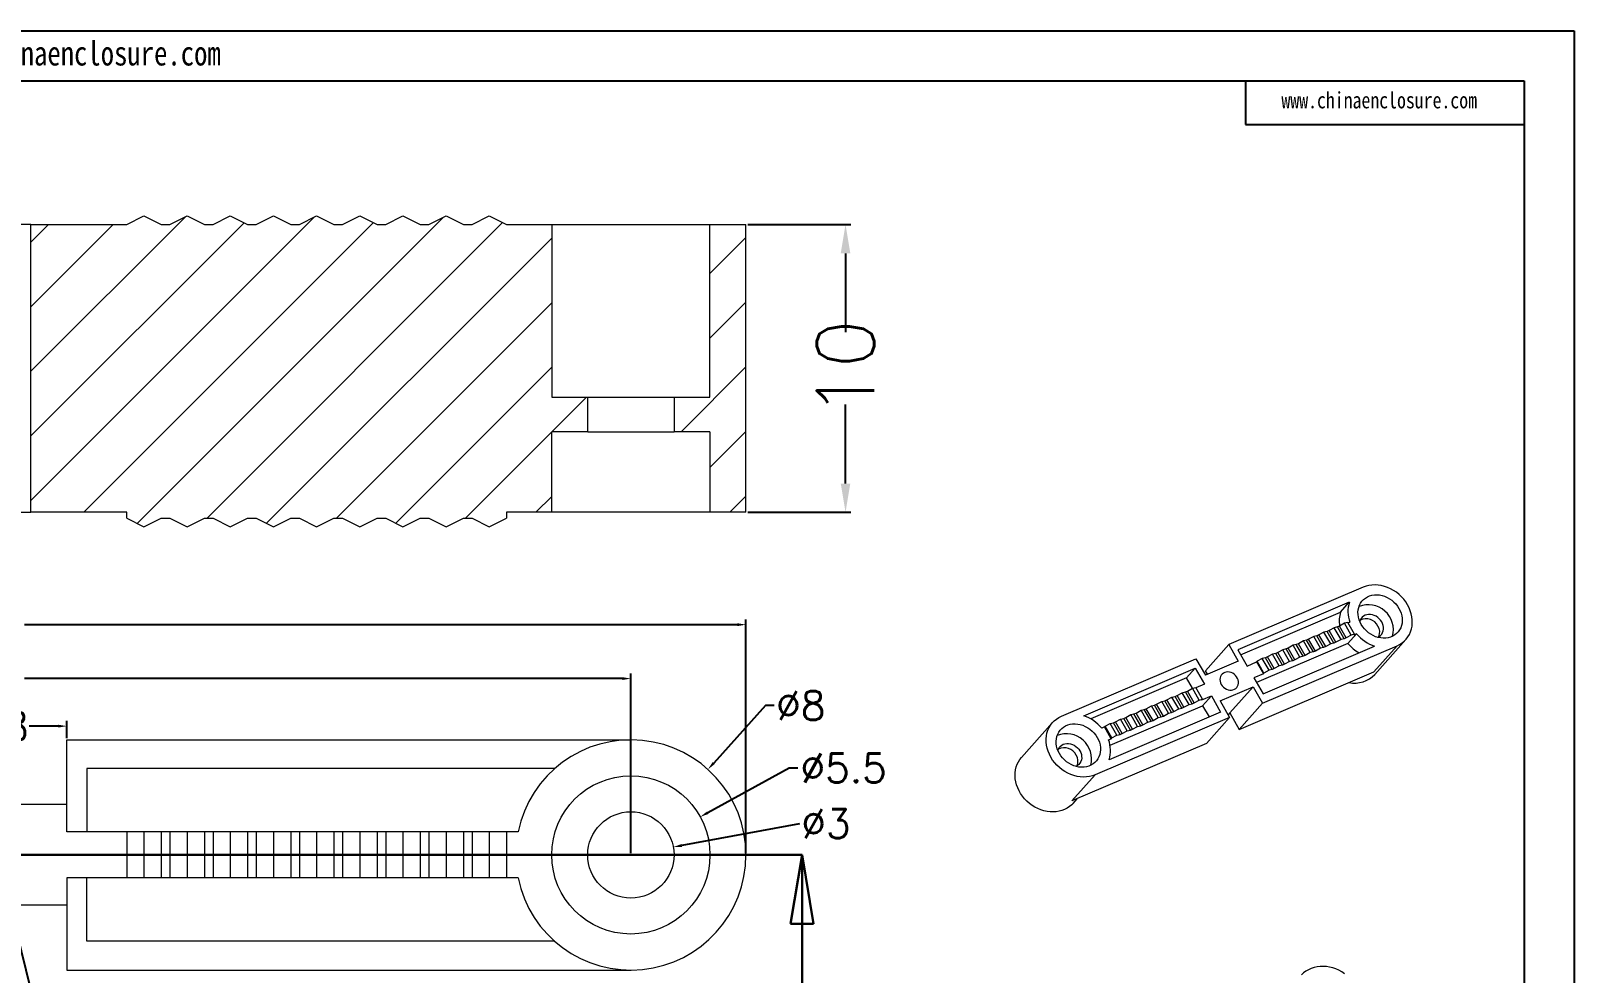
# Model space of a CAD drawing. Header units: inches. Extents: x 3735 to 5010, y 1126 to 1400.
# Drawn here: x 3785.3 to 3839, y 1166.1 to 1198.8 of the extents above; entities that cross this region are included whole.
import ezdxf

# ---------------------------------------------------------------- set-up
doc = ezdxf.new("R2010")
doc.units = ezdxf.units.IN
doc.header["$LTSCALE"] = 15
doc.linetypes.add('PHANTOM', pattern=[12.7, 6.35, -1.27, 1.27, -1.27, 1.27, -1.27])
doc.layers.add('文字', color=81, linetype='Continuous')
doc.styles.get("Standard").update_dxf_attribs({"font": 'txt', "bigfont": 'gbcbig.shx'})
doc.styles.add('宋体', font='', dxfattribs={"width": 0.8, "height": 3.5})
doc.styles.get('宋体').set_extended_font_data('SimSun')
doc.dimstyles.new('1.5', dxfattribs={"dimtxt": 1, "dimasz": 0.3, "dimexe": 0.18, "dimexo": 0.0625, "dimgap": 0.09, "dimtad": 0, "dimtih": 1, "dimtoh": 1, "dimdsep": 46, "dimtxsty": 'Standard', "dimcen": 0, "dimclrd": 3, "dimclre": 3, "dimadec": 0, "dimazin": 2, "dimtfac": 1, "dimtofl": 0, "dimtmove": 0, "dimatfit": 3, "dimfxl": 1, "dimtolj": 1, "dimtzin": 0, "dimarcsym": 0})
doc.dimstyles.new('2.5', dxfattribs={"dimtxt": 2, "dimasz": 1, "dimexe": 0.18, "dimexo": 0.0625, "dimgap": 0.09, "dimtad": 0, "dimdsep": 46, "dimtxsty": 'Standard', "dimcen": 1, "dimclrd": 3, "dimclre": 3, "dimclrt": 256, "dimadec": 0, "dimazin": 2, "dimtfac": 1, "dimtofl": 0, "dimtmove": 0, "dimatfit": 3, "dimfxl": 1, "dimtolj": 1, "dimtzin": 0, "dimarcsym": 0})
pattern_1 = [(45, (47.1795, -297.1277), (-1.122532, 1.122532), [])]

# ---------------------------------------------------------------- blocks, each defined once
blk = doc.blocks.new('_CLOSED')
at = {"color": 0, "linetype": 'ByBlock', "lineweight": -2}
for p, q in [((-1, 0.166667), (0, 0)), ((-1, 0.166667), (-1, -0.166667)), ((0, 0), (-1, -0.166667)), ((0, 0), (-1, 0))]:
    blk.add_line(p, q, dxfattribs=at)
blk = doc.blocks.new('*D278')
at = {"color": 3, "lineweight": -2}
for p, q in [((3762.184, 1170.238), (3762.184, 1176.484)), ((3762.484, 1176.304), (3783.26, 1176.304)), ((3805.884, 1176.304), (3785.107, 1176.304)), ((3806.184, 1170.238), (3806.184, 1176.484))]:
    blk.add_line(p, q, dxfattribs=at)
at = {"color": 3}
for points in [[(3762.484, 1176.354), (3762.484, 1176.254), (3762.184, 1176.304)], [(3805.884, 1176.354), (3805.884, 1176.254), (3806.184, 1176.304)]]:
    blk.add_solid(points, dxfattribs=at)
at = {"layer": 'Defpoints', "color": 0}
for p in [(3806.184, 1176.304), (3762.184, 1170.176), (3806.184, 1170.176)]:
    blk.add_point(p, dxfattribs=at)
at = {"color": 0, "insert": (3784.184, 1176.304), "char_height": 1, "attachment_point": 5}
blk.add_mtext('\\A1;44', dxfattribs=at)
blk = doc.blocks.new('*D282')
at = {"color": 3, "lineweight": -2}
for p, q in [((3758.184, 1170.238), (3758.184, 1178.357)), ((3810.184, 1170.238), (3810.184, 1178.357)), ((3758.484, 1178.177), (3783.26, 1178.177)), ((3809.884, 1178.177), (3785.107, 1178.177))]:
    blk.add_line(p, q, dxfattribs=at)
at = {"color": 3}
for points in [[(3758.484, 1178.227), (3758.484, 1178.127), (3758.184, 1178.177)], [(3809.884, 1178.227), (3809.884, 1178.127), (3810.184, 1178.177)]]:
    blk.add_solid(points, dxfattribs=at)
at = {"layer": 'Defpoints', "color": 0}
for p in [(3758.184, 1178.177), (3758.184, 1170.176), (3810.184, 1170.176)]:
    blk.add_point(p, dxfattribs=at)
at = {"color": 0, "insert": (3784.184, 1178.177), "char_height": 1, "attachment_point": 5}
blk.add_mtext('\\A1;52', dxfattribs=at)
blk = doc.blocks.new('*D283')
at = {"color": 3, "lineweight": -2}
for p, q in [((3810.246, 1192.082), (3813.824, 1192.082)), ((3813.644, 1191.082), (3813.644, 1188.339)), ((3813.644, 1183.082), (3813.644, 1185.826)), ((3810.246, 1182.082), (3813.824, 1182.082))]:
    blk.add_line(p, q, dxfattribs=at)
at = {"color": 3}
for points in [[(3813.477, 1191.082), (3813.81, 1191.082), (3813.644, 1192.082)], [(3813.477, 1183.082), (3813.81, 1183.082), (3813.644, 1182.082)]]:
    blk.add_solid(points, dxfattribs=at)
at = {"layer": 'Defpoints', "color": 0}
for p in [(3810.184, 1192.082), (3813.644, 1192.082), (3810.184, 1182.082)]:
    blk.add_point(p, dxfattribs=at)
at = {"insert": (3813.644, 1187.082), "char_height": 2, "attachment_point": 5, "rotation": 90}
blk.add_mtext('\\A1;10', dxfattribs=at)
blk = doc.blocks.new('*D287')
at = {"color": 3, "lineweight": -2}
for p, q in [((3785.746, 1163.836), (3784.531, 1168.768)), ((3786.046, 1163.836), (3785.746, 1163.836))]:
    blk.add_line(p, q, dxfattribs=at)
at = {"color": 3}
blk.add_solid([(3784.579, 1168.78), (3784.482, 1168.756), (3784.459, 1169.059)], dxfattribs=at)
at = {"layer": 'Defpoints', "color": 0}
for p in [(3783.908, 1171.292), (3784.459, 1169.059)]:
    blk.add_point(p, dxfattribs=at)
at = {"color": 0, "insert": (3787.636, 1163.836), "char_height": 1, "attachment_point": 5}
blk.add_mtext('\\A1;∅2.3', dxfattribs=at)
blk = doc.blocks.new('*D288')
at = {"color": 3, "lineweight": -2}
for p, q in [((3810.864, 1175.368), (3809.063, 1173.37)), ((3811.164, 1175.368), (3810.864, 1175.368))]:
    blk.add_line(p, q, dxfattribs=at)
at = {"color": 3}
blk.add_solid([(3809.026, 1173.403), (3809.1, 1173.336), (3808.862, 1173.147)], dxfattribs=at)
at = {"layer": 'Defpoints', "color": 0}
for p in [(3808.862, 1173.147), (3803.505, 1167.205)]:
    blk.add_point(p, dxfattribs=at)
at = {"color": 0, "insert": (3812.088, 1175.368), "char_height": 1, "attachment_point": 5}
blk.add_mtext('\\A1;∅8', dxfattribs=at)
blk = doc.blocks.new('*D289')
at = {"color": 3, "lineweight": -2}
for p, q in [((3811.687, 1173.195), (3808.858, 1171.643)), ((3811.987, 1173.195), (3811.687, 1173.195))]:
    blk.add_line(p, q, dxfattribs=at)
at = {"color": 3}
blk.add_solid([(3808.833, 1171.687), (3808.882, 1171.599), (3808.595, 1171.498)], dxfattribs=at)
at = {"layer": 'Defpoints', "color": 0}
for p in [(3808.595, 1171.498), (3803.773, 1168.853)]:
    blk.add_point(p, dxfattribs=at)
at = {"color": 0, "insert": (3813.577, 1173.195), "char_height": 1, "attachment_point": 5}
blk.add_mtext('\\A1;∅5.5', dxfattribs=at)
blk = doc.blocks.new('*D290')
at = {"color": 3, "lineweight": -2}
blk.add_line((3812.042, 1171.261), (3807.953, 1170.504), dxfattribs=at)
at = {"color": 3}
blk.add_solid([(3807.944, 1170.553), (3807.963, 1170.455), (3807.658, 1170.449)], dxfattribs=at)
at = {"layer": 'Defpoints', "color": 0}
for p in [(3807.658, 1170.449), (3804.709, 1169.902)]:
    blk.add_point(p, dxfattribs=at)
at = {"color": 0, "insert": (3812.965, 1171.261), "char_height": 1, "attachment_point": 5}
blk.add_mtext('\\A1;∅3', dxfattribs=at)
blk = doc.blocks.new('*D292')
at = {"color": 3, "lineweight": -2}
for p, q in [((3781.784, 1174.238), (3781.784, 1174.831)), ((3782.084, 1174.651), (3783.094, 1174.651)), ((3786.284, 1174.651), (3785.274, 1174.651)), ((3786.584, 1174.238), (3786.584, 1174.831))]:
    blk.add_line(p, q, dxfattribs=at)
at = {"color": 3}
for points in [[(3782.084, 1174.701), (3782.084, 1174.601), (3781.784, 1174.651)], [(3786.284, 1174.701), (3786.284, 1174.601), (3786.584, 1174.651)]]:
    blk.add_solid(points, dxfattribs=at)
at = {"layer": 'Defpoints', "color": 0}
for p in [(3786.584, 1174.651), (3781.784, 1174.176), (3786.584, 1174.176)]:
    blk.add_point(p, dxfattribs=at)
at = {"color": 0, "insert": (3784.184, 1174.651), "char_height": 1, "attachment_point": 5}
blk.add_mtext('\\A1;4.8', dxfattribs=at)

msp = doc.modelspace()

# ---------------------------------------------------------------- hatches: boundary and pattern name
at = {"linetype": 'Continuous', "lineweight": 0}
h = msp.add_hatch(dxfattribs=at)
h.set_pattern_fill('ANSI31', color=4, scale=0.5, style=0)
h.set_pattern_definition(pattern_1)
h.paths.add_polyline_path([(3794.664, 1192.082), (3794.364, 1192.082), (3793.764, 1192.382), (3793.164, 1192.082), (3792.864, 1192.082), (3792.264, 1192.382), (3791.664, 1192.082), (3791.364, 1192.082), (3790.764, 1192.382), (3790.164, 1192.082), (3789.864, 1192.082), (3789.264, 1192.382), (3788.664, 1192.082), (3785.334, 1192.082), (3785.334, 1182.082), (3788.664, 1182.082), (3788.664, 1181.882), (3789.264, 1181.582), (3789.864, 1181.882), (3790.164, 1181.882), (3790.764, 1181.582), (3791.364, 1181.882), (3791.664, 1181.882), (3792.264, 1181.582), (3792.864, 1181.882), (3793.164, 1181.882), (3793.764, 1181.582), (3794.364, 1181.882), (3794.664, 1181.882), (3795.264, 1181.582), (3795.864, 1181.882), (3796.164, 1181.882), (3796.764, 1181.582), (3797.364, 1181.882), (3797.664, 1181.882), (3798.264, 1181.582), (3798.864, 1181.882), (3799.164, 1181.882), (3799.764, 1181.582), (3800.364, 1181.882), (3800.664, 1181.882), (3801.264, 1181.582), (3801.864, 1181.882), (3801.864, 1182.082), (3803.434, 1182.082), (3803.434, 1184.882), (3804.684, 1184.882), (3804.684, 1186.082), (3803.434, 1186.082), (3803.434, 1192.082), (3801.864, 1192.082), (3801.264, 1192.382), (3800.664, 1192.082), (3800.364, 1192.082), (3799.764, 1192.382), (3799.164, 1192.082), (3798.864, 1192.082), (3798.264, 1192.382), (3797.664, 1192.082), (3797.364, 1192.082), (3796.764, 1192.382), (3796.164, 1192.082), (3795.864, 1192.082), (3795.264, 1192.382)], flags=0)
h = msp.add_hatch(dxfattribs=at)
h.set_pattern_fill('ANSI31', color=4, scale=0.5, style=0)
h.set_pattern_definition(pattern_1)
h.paths.add_polyline_path([(3808.934, 1192.082), (3808.934, 1186.082), (3807.684, 1186.082), (3807.684, 1184.882), (3808.934, 1184.882), (3808.934, 1182.082), (3810.184, 1182.082), (3810.184, 1192.082)], flags=0)

# ---------------------------------------------------------------- linework, layer by layer
for p, q in [((3735.499, 1198.813), (3838.964, 1198.813)), ((3838.964, 1198.813), (3838.964, 1125.657)), ((3738.176, 1197.071), (3837.222, 1197.071)), ((3827.545, 1197.071), (3827.545, 1195.559)), ((3837.222, 1197.071), (3837.222, 1127.398)), ((3827.545, 1195.559), (3837.222, 1195.559))]:
    msp.add_line(p, q)
at = {"color": 7, "linetype": 'Continuous', "lineweight": 15}
for p, q in [((3788.664, 1192.082), (3789.264, 1192.382)), ((3789.264, 1192.382), (3789.864, 1192.082)), ((3790.164, 1192.082), (3790.764, 1192.382)), ((3790.764, 1192.382), (3791.364, 1192.082)), ((3791.664, 1192.082), (3792.264, 1192.382)), ((3792.264, 1192.382), (3792.864, 1192.082)), ((3793.164, 1192.082), (3793.764, 1192.382)), ((3793.764, 1192.382), (3794.364, 1192.082)), ((3794.664, 1192.082), (3795.264, 1192.382)), ((3795.264, 1192.382), (3795.864, 1192.082)), ((3796.164, 1192.082), (3796.764, 1192.382)), ((3796.764, 1192.382), (3797.364, 1192.082)), ((3797.664, 1192.082), (3798.264, 1192.382)), ((3798.264, 1192.382), (3798.864, 1192.082)), ((3799.164, 1192.082), (3799.764, 1192.382)), ((3799.764, 1192.382), (3800.364, 1192.082)), ((3800.664, 1192.082), (3801.264, 1192.382)), ((3801.264, 1192.382), (3801.864, 1192.082)), ((3785.334, 1192.082), (3783.034, 1192.082)), ((3785.334, 1182.082), (3785.334, 1192.082)), ((3785.334, 1192.082), (3788.664, 1192.082)), ((3789.864, 1192.082), (3790.164, 1192.082)), ((3791.364, 1192.082), (3791.664, 1192.082)), ((3792.864, 1192.082), (3793.164, 1192.082)), ((3794.364, 1192.082), (3794.664, 1192.082)), ((3795.864, 1192.082), (3796.164, 1192.082)), ((3797.364, 1192.082), (3797.664, 1192.082)), ((3798.864, 1192.082), (3799.164, 1192.082)), ((3800.364, 1192.082), (3800.664, 1192.082)), ((3801.864, 1192.082), (3803.434, 1192.082)), ((3803.434, 1192.082), (3803.434, 1186.082)), ((3803.434, 1192.082), (3808.934, 1192.082)), ((3808.934, 1192.082), (3810.184, 1192.082)), ((3808.934, 1186.082), (3808.934, 1192.082)), ((3810.184, 1182.082), (3810.184, 1192.082)), ((3803.434, 1186.082), (3804.684, 1186.082)), ((3804.684, 1184.882), (3804.684, 1186.082)), ((3804.684, 1186.082), (3807.684, 1186.082)), ((3807.684, 1186.082), (3807.684, 1184.882)), ((3807.684, 1186.082), (3808.934, 1186.082)), ((3804.684, 1184.882), (3803.434, 1184.882)), ((3803.434, 1182.082), (3803.434, 1184.882)), ((3804.684, 1184.882), (3807.684, 1184.882)), ((3808.934, 1184.882), (3807.684, 1184.882)), ((3808.934, 1184.882), (3808.934, 1182.082)), ((3783.034, 1182.082), (3785.334, 1182.082)), ((3788.664, 1182.082), (3785.334, 1182.082)), ((3788.664, 1181.882), (3788.664, 1182.082)), ((3803.434, 1182.082), (3801.864, 1182.082)), ((3801.864, 1182.082), (3801.864, 1181.882)), ((3808.934, 1182.082), (3803.434, 1182.082)), ((3810.184, 1182.082), (3808.934, 1182.082)), ((3788.664, 1181.882), (3789.264, 1181.582)), ((3789.264, 1181.582), (3789.864, 1181.882)), ((3789.864, 1181.882), (3790.164, 1181.882)), ((3790.164, 1181.882), (3790.764, 1181.582)), ((3790.764, 1181.582), (3791.364, 1181.882)), ((3791.364, 1181.882), (3791.664, 1181.882)), ((3791.664, 1181.882), (3792.264, 1181.582)), ((3792.264, 1181.582), (3792.864, 1181.882)), ((3792.864, 1181.882), (3793.164, 1181.882)), ((3793.164, 1181.882), (3793.764, 1181.582)), ((3793.764, 1181.582), (3794.364, 1181.882)), ((3794.364, 1181.882), (3794.664, 1181.882)), ((3794.664, 1181.882), (3795.264, 1181.582)), ((3795.264, 1181.582), (3795.864, 1181.882)), ((3795.864, 1181.882), (3796.164, 1181.882)), ((3796.164, 1181.882), (3796.764, 1181.582)), ((3796.764, 1181.582), (3797.364, 1181.882)), ((3797.364, 1181.882), (3797.664, 1181.882)), ((3797.664, 1181.882), (3798.264, 1181.582)), ((3798.264, 1181.582), (3798.864, 1181.882)), ((3798.864, 1181.882), (3799.164, 1181.882)), ((3799.164, 1181.882), (3799.764, 1181.582)), ((3799.764, 1181.582), (3800.364, 1181.882)), ((3800.364, 1181.882), (3800.664, 1181.882)), ((3800.664, 1181.882), (3801.264, 1181.582)), ((3801.264, 1181.582), (3801.864, 1181.882)), ((3831.635, 1179.481), (3826.962, 1177.484)), ((3831.151, 1178.957), (3827.276, 1177.3)), ((3830.848, 1178.617), (3831.151, 1178.957)), ((3827.373, 1177.131), (3830.848, 1178.617)), ((3831.103, 1178.238), (3831.17, 1178.266)), ((3829.913, 1177.767), (3829.737, 1177.669)), ((3830.023, 1177.791), (3829.913, 1177.767)), ((3830.148, 1177.359), (3829.913, 1177.767)), ((3830.095, 1177.822), (3830.023, 1177.791)), ((3830.258, 1177.384), (3830.023, 1177.791)), ((3830.27, 1177.919), (3830.095, 1177.822)), ((3830.33, 1177.414), (3830.095, 1177.822)), ((3830.381, 1177.944), (3830.27, 1177.919)), ((3830.505, 1177.512), (3830.27, 1177.919)), ((3830.453, 1177.975), (3830.381, 1177.944)), ((3830.616, 1177.537), (3830.381, 1177.944)), ((3830.628, 1178.072), (3830.453, 1177.975)), ((3830.687, 1177.567), (3830.453, 1177.975)), ((3830.739, 1178.097), (3830.628, 1178.072)), ((3830.863, 1177.665), (3830.628, 1178.072)), ((3830.81, 1178.128), (3830.739, 1178.097)), ((3830.973, 1177.689), (3830.739, 1178.097)), ((3830.985, 1178.225), (3830.81, 1178.128)), ((3831.045, 1177.72), (3830.81, 1178.128)), ((3831.045, 1177.72), (3830.973, 1177.689)), ((3831.096, 1178.25), (3830.985, 1178.225)), ((3831.22, 1177.818), (3830.985, 1178.225)), ((3831.22, 1177.818), (3831.045, 1177.72)), ((3831.331, 1177.842), (3831.096, 1178.25)), ((3831.102, 1177.519), (3831.405, 1177.859)), ((3831.331, 1177.842), (3831.22, 1177.818)), ((3831.405, 1177.859), (3831.309, 1177.818)), ((3831.309, 1177.818), (3831.331, 1177.842)), ((3826.153, 1176.574), (3826.962, 1177.484)), ((3826.962, 1177.484), (3827.293, 1176.911)), ((3827.276, 1177.3), (3827.599, 1176.74)), ((3831.102, 1177.519), (3827.931, 1176.163)), ((3828.136, 1175.446), (3832.808, 1177.443)), ((3828.156, 1175.772), (3832.031, 1177.428)), ((3828.593, 1177.18), (3828.483, 1177.155)), ((3828.665, 1177.21), (3828.593, 1177.18)), ((3828.828, 1176.772), (3828.593, 1177.18)), ((3828.84, 1177.308), (3828.665, 1177.21)), ((3828.899, 1176.803), (3828.665, 1177.21)), ((3828.951, 1177.333), (3828.84, 1177.308)), ((3829.075, 1176.9), (3828.84, 1177.308)), ((3829.022, 1177.363), (3828.951, 1177.333)), ((3829.186, 1176.925), (3828.951, 1177.333)), ((3829.198, 1177.461), (3829.022, 1177.363)), ((3829.257, 1176.956), (3829.022, 1177.363)), ((3829.308, 1177.486), (3829.198, 1177.461)), ((3829.432, 1177.053), (3829.198, 1177.461)), ((3829.38, 1177.516), (3829.308, 1177.486)), ((3829.543, 1177.078), (3829.308, 1177.486)), ((3829.555, 1177.614), (3829.38, 1177.516)), ((3829.615, 1177.109), (3829.38, 1177.516)), ((3829.666, 1177.638), (3829.555, 1177.614)), ((3829.79, 1177.206), (3829.555, 1177.614)), ((3829.79, 1177.206), (3829.615, 1177.109)), ((3829.737, 1177.669), (3829.666, 1177.638)), ((3829.901, 1177.231), (3829.666, 1177.638)), ((3829.972, 1177.261), (3829.737, 1177.669)), ((3829.901, 1177.231), (3829.79, 1177.206)), ((3829.972, 1177.261), (3829.901, 1177.231)), ((3830.148, 1177.359), (3829.972, 1177.261)), ((3830.258, 1177.384), (3830.148, 1177.359)), ((3830.33, 1177.414), (3830.258, 1177.384)), ((3830.505, 1177.512), (3830.33, 1177.414)), ((3830.616, 1177.537), (3830.505, 1177.512)), ((3830.687, 1177.567), (3830.616, 1177.537)), ((3830.863, 1177.665), (3830.687, 1177.567)), ((3830.973, 1177.689), (3830.863, 1177.665)), ((3831.999, 1176.533), (3832.808, 1177.443)), ((3832.039, 1176.451), (3833.118, 1177.664)), ((3821.146, 1174.997), (3825.818, 1176.995)), ((3821.924, 1175.012), (3825.798, 1176.669)), ((3825.496, 1176.329), (3825.798, 1176.669)), ((3825.798, 1176.669), (3826.121, 1176.108)), ((3825.818, 1176.995), (3826.148, 1176.421)), ((3827.293, 1176.911), (3826.148, 1176.421)), ((3827.599, 1176.74), (3827.928, 1176.881)), ((3827.928, 1176.881), (3827.95, 1176.905)), ((3827.928, 1176.881), (3828.163, 1176.473)), ((3828.125, 1177.002), (3827.95, 1176.905)), ((3828.184, 1176.497), (3827.95, 1176.905)), ((3828.236, 1177.027), (3828.125, 1177.002)), ((3828.36, 1176.595), (3828.125, 1177.002)), ((3828.307, 1177.058), (3828.236, 1177.027)), ((3828.47, 1176.619), (3828.236, 1177.027)), ((3828.483, 1177.155), (3828.307, 1177.058)), ((3828.542, 1176.65), (3828.307, 1177.058)), ((3828.542, 1176.65), (3828.47, 1176.619)), ((3828.717, 1176.748), (3828.483, 1177.155)), ((3828.717, 1176.748), (3828.542, 1176.65)), ((3828.828, 1176.772), (3828.717, 1176.748)), ((3828.899, 1176.803), (3828.828, 1176.772)), ((3829.075, 1176.9), (3828.899, 1176.803)), ((3829.186, 1176.925), (3829.075, 1176.9)), ((3829.257, 1176.956), (3829.186, 1176.925)), ((3829.432, 1177.053), (3829.257, 1176.956)), ((3829.543, 1177.078), (3829.432, 1177.053)), ((3829.615, 1177.109), (3829.543, 1177.078)), ((3825.496, 1176.329), (3822.164, 1174.905)), ((3825.704, 1175.967), (3825.496, 1176.329)), ((3826.121, 1176.108), (3825.82, 1175.98)), ((3826.223, 1176.453), (3826.153, 1176.574)), ((3827.327, 1174.536), (3831.999, 1176.533)), ((3828.163, 1176.473), (3827.834, 1176.332)), ((3827.834, 1176.332), (3828.156, 1175.772)), ((3828.163, 1176.473), (3828.184, 1176.497)), ((3828.36, 1176.595), (3828.184, 1176.497)), ((3828.47, 1176.619), (3828.36, 1176.595)), ((3824.812, 1175.564), (3824.988, 1175.661)), ((3824.988, 1175.661), (3825.098, 1175.686)), ((3825.222, 1175.254), (3824.988, 1175.661)), ((3825.098, 1175.686), (3825.17, 1175.716)), ((3825.333, 1175.278), (3825.098, 1175.686)), ((3825.17, 1175.716), (3825.345, 1175.814)), ((3825.405, 1175.309), (3825.17, 1175.716)), ((3825.345, 1175.814), (3825.456, 1175.839)), ((3825.58, 1175.406), (3825.345, 1175.814)), ((3825.456, 1175.839), (3825.527, 1175.869)), ((3825.691, 1175.431), (3825.456, 1175.839)), ((3825.527, 1175.869), (3825.703, 1175.967)), ((3825.762, 1175.462), (3825.527, 1175.869)), ((3825.703, 1175.967), (3825.813, 1175.992)), ((3825.938, 1175.559), (3825.703, 1175.967)), ((3826.048, 1175.584), (3825.813, 1175.992)), ((3825.938, 1175.559), (3826.048, 1175.584)), ((3826.027, 1175.56), (3826.356, 1175.7)), ((3826.027, 1175.56), (3826.048, 1175.584)), ((3826.054, 1175.361), (3826.356, 1175.7)), ((3826.356, 1175.7), (3826.679, 1175.14)), ((3826.662, 1175.53), (3827.806, 1176.019)), ((3827.806, 1176.019), (3826.997, 1175.109)), ((3827.806, 1176.019), (3828.136, 1175.446)), ((3826.679, 1175.14), (3822.804, 1173.484)), ((3822.835, 1173.985), (3826.054, 1175.361)), ((3823.382, 1174.952), (3823.557, 1175.05)), ((3823.557, 1175.05), (3823.668, 1175.075)), ((3823.792, 1174.642), (3823.557, 1175.05)), ((3823.668, 1175.075), (3823.74, 1175.105)), ((3823.903, 1174.667), (3823.668, 1175.075)), ((3823.74, 1175.105), (3823.915, 1175.203)), ((3823.974, 1174.697), (3823.74, 1175.105)), ((3823.915, 1175.203), (3824.026, 1175.227)), ((3824.15, 1174.795), (3823.915, 1175.203)), ((3824.026, 1175.227), (3824.097, 1175.258)), ((3824.26, 1174.82), (3824.026, 1175.227)), ((3824.097, 1175.258), (3824.273, 1175.355)), ((3824.332, 1174.85), (3824.097, 1175.258)), ((3824.273, 1175.355), (3824.383, 1175.38)), ((3824.507, 1174.948), (3824.273, 1175.355)), ((3824.383, 1175.38), (3824.455, 1175.411)), ((3824.618, 1174.973), (3824.383, 1175.38)), ((3824.455, 1175.411), (3824.63, 1175.508)), ((3824.689, 1175.003), (3824.455, 1175.411)), ((3824.63, 1175.508), (3824.741, 1175.533)), ((3824.865, 1175.101), (3824.63, 1175.508)), ((3824.689, 1175.003), (3824.865, 1175.101)), ((3824.741, 1175.533), (3824.812, 1175.564)), ((3824.975, 1175.125), (3824.741, 1175.533)), ((3825.047, 1175.156), (3824.812, 1175.564)), ((3824.865, 1175.101), (3824.975, 1175.125)), ((3824.975, 1175.125), (3825.047, 1175.156)), ((3825.047, 1175.156), (3825.222, 1175.254)), ((3825.222, 1175.254), (3825.333, 1175.278)), ((3825.333, 1175.278), (3825.405, 1175.309)), ((3825.405, 1175.309), (3825.58, 1175.406)), ((3825.58, 1175.406), (3825.691, 1175.431)), ((3825.691, 1175.431), (3825.762, 1175.462)), ((3825.762, 1175.462), (3825.938, 1175.559)), ((3826.054, 1175.361), (3826.279, 1174.969)), ((3826.662, 1175.53), (3826.992, 1174.957)), ((3826.997, 1175.109), (3826.941, 1175.046)), ((3826.997, 1175.109), (3827.327, 1174.536)), ((3827.327, 1174.536), (3828.136, 1175.446)), ((3820.837, 1174.776), (3819.757, 1173.563)), ((3826.992, 1174.957), (3822.32, 1172.959)), ((3822.645, 1174.622), (3822.55, 1174.582)), ((3822.645, 1174.622), (3822.667, 1174.647)), ((3822.88, 1174.215), (3822.645, 1174.622)), ((3822.667, 1174.647), (3822.842, 1174.744)), ((3822.902, 1174.239), (3822.667, 1174.647)), ((3822.842, 1174.744), (3822.953, 1174.769)), ((3823.077, 1174.336), (3822.842, 1174.744)), ((3822.953, 1174.769), (3823.024, 1174.799)), ((3823.188, 1174.361), (3822.953, 1174.769)), ((3823.024, 1174.799), (3823.2, 1174.897)), ((3823.259, 1174.392), (3823.024, 1174.799)), ((3823.2, 1174.897), (3823.31, 1174.922)), ((3823.435, 1174.489), (3823.2, 1174.897)), ((3823.31, 1174.922), (3823.382, 1174.952)), ((3823.545, 1174.514), (3823.31, 1174.922)), ((3823.617, 1174.545), (3823.382, 1174.952)), ((3823.435, 1174.489), (3823.545, 1174.514)), ((3823.545, 1174.514), (3823.617, 1174.545)), ((3823.617, 1174.545), (3823.792, 1174.642)), ((3823.792, 1174.642), (3823.903, 1174.667)), ((3823.903, 1174.667), (3823.974, 1174.697)), ((3823.974, 1174.697), (3824.15, 1174.795)), ((3824.15, 1174.795), (3824.26, 1174.82)), ((3824.26, 1174.82), (3824.332, 1174.85)), ((3824.332, 1174.85), (3824.507, 1174.948)), ((3824.507, 1174.948), (3824.618, 1174.973)), ((3824.618, 1174.973), (3824.689, 1175.003)), ((3826.992, 1174.957), (3826.183, 1174.047)), ((3786.584, 1171.926), (3786.584, 1174.176)), ((3786.584, 1174.176), (3806.184, 1174.176)), ((3826.183, 1174.047), (3821.511, 1172.05)), ((3822.785, 1174.174), (3822.88, 1174.215)), ((3822.88, 1174.215), (3822.902, 1174.239)), ((3822.902, 1174.239), (3823.077, 1174.336)), ((3823.077, 1174.336), (3823.188, 1174.361)), ((3823.188, 1174.361), (3823.259, 1174.392)), ((3823.259, 1174.392), (3823.435, 1174.489)), ((3803.538, 1173.176), (3787.284, 1173.176)), ((3787.284, 1173.176), (3787.284, 1170.976)), ((3821.511, 1172.05), (3822.32, 1172.959)), ((3786.584, 1171.926), (3781.784, 1171.926)), ((3786.584, 1170.976), (3786.584, 1171.926)), ((3821.55, 1171.968), (3821.692, 1172.127)), ((3788.664, 1170.976), (3786.584, 1170.976)), ((3788.664, 1170.976), (3788.664, 1169.376)), ((3789.264, 1170.976), (3788.664, 1170.976)), ((3789.264, 1170.976), (3789.264, 1169.376)), ((3789.864, 1170.976), (3789.264, 1170.976)), ((3789.864, 1170.976), (3789.864, 1169.376)), ((3790.164, 1170.976), (3789.864, 1170.976)), ((3790.164, 1170.976), (3790.164, 1169.376)), ((3790.764, 1170.976), (3790.164, 1170.976)), ((3790.764, 1170.976), (3790.764, 1169.376)), ((3791.364, 1170.976), (3790.764, 1170.976)), ((3791.364, 1170.976), (3791.364, 1169.376)), ((3791.664, 1170.976), (3791.364, 1170.976)), ((3791.664, 1170.976), (3791.664, 1169.376)), ((3792.264, 1170.976), (3791.664, 1170.976)), ((3792.264, 1170.976), (3792.264, 1169.376)), ((3792.864, 1170.976), (3792.264, 1170.976)), ((3792.864, 1170.976), (3792.864, 1169.376)), ((3793.164, 1170.976), (3792.864, 1170.976)), ((3793.164, 1170.976), (3793.164, 1169.376)), ((3793.764, 1170.976), (3793.164, 1170.976)), ((3793.764, 1170.976), (3793.764, 1169.376)), ((3794.364, 1170.976), (3793.764, 1170.976)), ((3794.364, 1170.976), (3794.364, 1169.376)), ((3794.664, 1170.976), (3794.364, 1170.976)), ((3794.664, 1170.976), (3794.664, 1169.376)), ((3795.264, 1170.976), (3794.664, 1170.976)), ((3795.264, 1170.976), (3795.264, 1169.376)), ((3795.864, 1170.976), (3795.264, 1170.976)), ((3795.864, 1170.976), (3795.864, 1169.376)), ((3796.164, 1170.976), (3795.864, 1170.976)), ((3796.164, 1170.976), (3796.164, 1169.376)), ((3796.764, 1170.976), (3796.164, 1170.976)), ((3796.764, 1170.976), (3796.764, 1169.376)), ((3797.364, 1170.976), (3796.764, 1170.976)), ((3797.364, 1170.976), (3797.364, 1169.376)), ((3797.664, 1170.976), (3797.364, 1170.976)), ((3797.664, 1170.976), (3797.664, 1169.376)), ((3798.264, 1170.976), (3797.664, 1170.976)), ((3798.264, 1170.976), (3798.264, 1169.376)), ((3798.864, 1170.976), (3798.264, 1170.976)), ((3798.864, 1170.976), (3798.864, 1169.376)), ((3799.164, 1170.976), (3798.864, 1170.976)), ((3799.164, 1170.976), (3799.164, 1169.376)), ((3799.764, 1170.976), (3799.164, 1170.976)), ((3799.764, 1170.976), (3799.764, 1169.376)), ((3800.364, 1170.976), (3799.764, 1170.976)), ((3800.364, 1170.976), (3800.364, 1169.376)), ((3800.664, 1170.976), (3800.364, 1170.976)), ((3800.664, 1170.976), (3800.664, 1169.376)), ((3801.264, 1170.976), (3800.664, 1170.976)), ((3801.264, 1170.976), (3801.264, 1169.376)), ((3801.864, 1170.976), (3801.264, 1170.976)), ((3801.864, 1170.976), (3801.864, 1169.376)), ((3802.264, 1170.976), (3801.864, 1170.976)), ((3786.584, 1169.376), (3786.584, 1168.426)), ((3788.664, 1169.376), (3786.584, 1169.376)), ((3787.284, 1167.176), (3787.284, 1169.376)), ((3789.264, 1169.376), (3788.664, 1169.376)), ((3789.864, 1169.376), (3789.264, 1169.376)), ((3790.164, 1169.376), (3789.864, 1169.376)), ((3790.764, 1169.376), (3790.164, 1169.376)), ((3791.364, 1169.376), (3790.764, 1169.376)), ((3791.664, 1169.376), (3791.364, 1169.376)), ((3792.264, 1169.376), (3791.664, 1169.376)), ((3792.864, 1169.376), (3792.264, 1169.376)), ((3793.164, 1169.376), (3792.864, 1169.376)), ((3793.764, 1169.376), (3793.164, 1169.376)), ((3794.364, 1169.376), (3793.764, 1169.376)), ((3794.664, 1169.376), (3794.364, 1169.376)), ((3795.264, 1169.376), (3794.664, 1169.376)), ((3795.864, 1169.376), (3795.264, 1169.376)), ((3796.164, 1169.376), (3795.864, 1169.376)), ((3796.764, 1169.376), (3796.164, 1169.376)), ((3797.364, 1169.376), (3796.764, 1169.376)), ((3797.664, 1169.376), (3797.364, 1169.376)), ((3798.264, 1169.376), (3797.664, 1169.376)), ((3798.864, 1169.376), (3798.264, 1169.376)), ((3799.164, 1169.376), (3798.864, 1169.376)), ((3799.764, 1169.376), (3799.164, 1169.376)), ((3800.364, 1169.376), (3799.764, 1169.376)), ((3800.664, 1169.376), (3800.364, 1169.376)), ((3801.264, 1169.376), (3800.664, 1169.376)), ((3801.864, 1169.376), (3801.264, 1169.376)), ((3802.264, 1169.376), (3801.864, 1169.376)), ((3786.584, 1168.426), (3781.784, 1168.426)), ((3786.584, 1168.426), (3786.584, 1166.176)), ((3803.538, 1167.176), (3787.284, 1167.176)), ((3786.584, 1166.176), (3806.184, 1166.176))]:
    msp.add_line(p, q, dxfattribs=at)
at = {"color": 1, "linetype": 'PHANTOM', "lineweight": 30}
msp.add_line((3812.132, 1170.176), (3756.339, 1170.176), dxfattribs=at)
at = {"color": 7, "linetype": 'Continuous', "lineweight": 30}
msp.add_line((3812.132, 1165.376), (3812.132, 1170.176), dxfattribs=at)
at = {"color": 7, "linetype": 'Continuous', "lineweight": 15, "flags": 128}
for points in [[(3832.808, 1177.443), (3832.899, 1177.488), (3832.983, 1177.542), (3833.06, 1177.605), (3833.129, 1177.676), (3833.189, 1177.755), (3833.239, 1177.841), (3833.28, 1177.933), (3833.311, 1178.03), (3833.331, 1178.131), (3833.34, 1178.235), (3833.339, 1178.341), (3833.327, 1178.449), (3833.304, 1178.556), (3833.271, 1178.663), (3833.228, 1178.768), (3833.175, 1178.87), (3833.113, 1178.967), (3833.042, 1179.061), (3832.964, 1179.148), (3832.878, 1179.228), (3832.786, 1179.302), (3832.688, 1179.367), (3832.586, 1179.423), (3832.481, 1179.471), (3832.373, 1179.508), (3832.263, 1179.536), (3832.153, 1179.553), (3832.044, 1179.559), (3831.937, 1179.555), (3831.832, 1179.541), (3831.731, 1179.516), (3831.635, 1179.481)], [(3831.566, 1178.182), (3831.524, 1178.265), (3831.491, 1178.351), (3831.467, 1178.438), (3831.455, 1178.526), (3831.452, 1178.613), (3831.46, 1178.698), (3831.478, 1178.779), (3831.506, 1178.857), (3831.544, 1178.929), (3831.591, 1178.994), (3831.647, 1179.053), (3831.71, 1179.103), (3831.781, 1179.145), (3831.857, 1179.178), (3831.938, 1179.201), (3832.023, 1179.213), (3832.111, 1179.216), (3832.2, 1179.209), (3832.289, 1179.191), (3832.378, 1179.164), (3832.464, 1179.127), (3832.547, 1179.081), (3832.626, 1179.027), (3832.699, 1178.965), (3832.766, 1178.896), (3832.826, 1178.822), (3832.877, 1178.742), (3832.919, 1178.659), (3832.952, 1178.573), (3832.975, 1178.486), (3832.988, 1178.398), (3832.991, 1178.311), (3832.983, 1178.226), (3832.965, 1178.145), (3832.937, 1178.067), (3832.899, 1177.995), (3832.852, 1177.93), (3832.796, 1177.871), (3832.733, 1177.821), (3832.662, 1177.779), (3832.586, 1177.746), (3832.505, 1177.723), (3832.42, 1177.71), (3832.332, 1177.708), (3832.243, 1177.715), (3832.154, 1177.733), (3832.065, 1177.76), (3831.979, 1177.797), (3831.896, 1177.843), (3831.817, 1177.897), (3831.744, 1177.959), (3831.677, 1178.028), (3831.617, 1178.102), (3831.566, 1178.182)], [(3832.134, 1177.738), (3832.139, 1177.74), (3832.193, 1177.769), (3832.239, 1177.806), (3832.278, 1177.851), (3832.308, 1177.903), (3832.328, 1177.96), (3832.338, 1178.021), (3832.338, 1178.085), (3832.327, 1178.15), (3832.307, 1178.214), (3832.277, 1178.275), (3832.238, 1178.333), (3832.191, 1178.386), (3832.138, 1178.432), (3832.079, 1178.471), (3832.016, 1178.501), (3831.951, 1178.521), (3831.886, 1178.532), (3831.82, 1178.533), (3831.758, 1178.524), (3831.699, 1178.504), (3831.646, 1178.476), (3831.599, 1178.439), (3831.561, 1178.393), (3831.531, 1178.342), (3831.513, 1178.291)], [(3826.703, 1176.103), (3826.738, 1176.053), (3826.78, 1176.007), (3826.829, 1175.969), (3826.882, 1175.939), (3826.938, 1175.918), (3826.996, 1175.907), (3827.053, 1175.905), (3827.108, 1175.914), (3827.158, 1175.933), (3827.203, 1175.961), (3827.24, 1175.997), (3827.269, 1176.04), (3827.289, 1176.089), (3827.298, 1176.143), (3827.297, 1176.199), (3827.286, 1176.255), (3827.265, 1176.311), (3827.235, 1176.363), (3827.197, 1176.411), (3827.151, 1176.453), (3827.1, 1176.487), (3827.045, 1176.513), (3826.987, 1176.529), (3826.93, 1176.536), (3826.874, 1176.532), (3826.821, 1176.518), (3826.773, 1176.495), (3826.732, 1176.463), (3826.699, 1176.423), (3826.674, 1176.376), (3826.66, 1176.325), (3826.655, 1176.27), (3826.661, 1176.213), (3826.677, 1176.157), (3826.703, 1176.103)], [(3822.32, 1172.959), (3822.224, 1172.924), (3822.123, 1172.899), (3822.018, 1172.885), (3821.91, 1172.881), (3821.801, 1172.887), (3821.691, 1172.905), (3821.582, 1172.932), (3821.474, 1172.97), (3821.368, 1173.017), (3821.266, 1173.073), (3821.169, 1173.138), (3821.077, 1173.212), (3820.991, 1173.292), (3820.912, 1173.38), (3820.842, 1173.473), (3820.78, 1173.571), (3820.727, 1173.673), (3820.683, 1173.777), (3820.65, 1173.884), (3820.628, 1173.992), (3820.616, 1174.099), (3820.614, 1174.206), (3820.624, 1174.31), (3820.644, 1174.411), (3820.675, 1174.507), (3820.715, 1174.599), (3820.766, 1174.685), (3820.826, 1174.764), (3820.895, 1174.835), (3820.971, 1174.898), (3821.056, 1174.953), (3821.146, 1174.997)], [(3821.078, 1173.698), (3821.035, 1173.781), (3821.002, 1173.867), (3820.979, 1173.955), (3820.966, 1174.042), (3820.964, 1174.129), (3820.972, 1174.214), (3820.99, 1174.296), (3821.018, 1174.373), (3821.056, 1174.445), (3821.103, 1174.511), (3821.159, 1174.569), (3821.222, 1174.62), (3821.292, 1174.661), (3821.368, 1174.694), (3821.45, 1174.717), (3821.535, 1174.73), (3821.622, 1174.733), (3821.711, 1174.725), (3821.801, 1174.708), (3821.889, 1174.68), (3821.976, 1174.643), (3822.059, 1174.597), (3822.138, 1174.543), (3822.211, 1174.481), (3822.278, 1174.413), (3822.337, 1174.338), (3822.389, 1174.259), (3822.431, 1174.175), (3822.464, 1174.089), (3822.487, 1174.002), (3822.5, 1173.914), (3822.503, 1173.827), (3822.495, 1173.743), (3822.476, 1173.661), (3822.448, 1173.584), (3822.41, 1173.512), (3822.363, 1173.446), (3822.308, 1173.388), (3822.244, 1173.337), (3822.174, 1173.295), (3822.098, 1173.263), (3822.017, 1173.24), (3821.932, 1173.227), (3821.844, 1173.224), (3821.755, 1173.231), (3821.665, 1173.249), (3821.577, 1173.276), (3821.49, 1173.313), (3821.407, 1173.359), (3821.328, 1173.413), (3821.255, 1173.475), (3821.188, 1173.544), (3821.129, 1173.619), (3821.078, 1173.698)], [(3821.024, 1173.807), (3821.043, 1173.858), (3821.072, 1173.91), (3821.111, 1173.955), (3821.158, 1173.992), (3821.211, 1174.021), (3821.269, 1174.04), (3821.332, 1174.049), (3821.397, 1174.049), (3821.463, 1174.038), (3821.528, 1174.017), (3821.591, 1173.987), (3821.65, 1173.948), (3821.703, 1173.902), (3821.75, 1173.849), (3821.788, 1173.792), (3821.818, 1173.73), (3821.839, 1173.666), (3821.849, 1173.601), (3821.85, 1173.538), (3821.839, 1173.477), (3821.819, 1173.419), (3821.789, 1173.368), (3821.751, 1173.323), (3821.704, 1173.285), (3821.651, 1173.257), (3821.645, 1173.254)], [(3821.55, 1171.968), (3821.503, 1171.919), (3821.429, 1171.855), (3821.347, 1171.801), (3821.259, 1171.755), (3821.166, 1171.718), (3821.068, 1171.691), (3820.966, 1171.675), (3820.861, 1171.668), (3820.754, 1171.672), (3820.646, 1171.685), (3820.538, 1171.709), (3820.432, 1171.743), (3820.327, 1171.786), (3820.226, 1171.838), (3820.128, 1171.898), (3820.035, 1171.967), (3819.948, 1172.043), (3819.868, 1172.126), (3819.795, 1172.215), (3819.73, 1172.309), (3819.673, 1172.407), (3819.626, 1172.509), (3819.588, 1172.613), (3819.56, 1172.718), (3819.542, 1172.824), (3819.534, 1172.929), (3819.537, 1173.033), (3819.551, 1173.134), (3819.574, 1173.232), (3819.608, 1173.325), (3819.651, 1173.414), (3819.703, 1173.496), (3819.757, 1173.563)], [(3830.989, 1166.048), (3830.893, 1166.112), (3830.791, 1166.167), (3830.686, 1166.213), (3830.578, 1166.25), (3830.467, 1166.277), (3830.356, 1166.294), (3830.246, 1166.301), (3830.136, 1166.298), (3830.029, 1166.285), (3829.925, 1166.262), (3829.825, 1166.229), (3829.73, 1166.187), (3829.641, 1166.136), (3829.559, 1166.076), (3829.485, 1166.008)]]:
    msp.add_lwpolyline(points, dxfattribs=at)
at = {"color": 7, "linetype": 'Continuous', "lineweight": 15}
for radius in [2.75, 1.5]:
    msp.add_circle((3806.184, 1170.176), radius, dxfattribs=at)
for centre, radius, start, end in [((3832.163, 1178.639), 1.06, 162.597, 200.5982), ((3831.807, 1177.997), 0.874, 345.2451, 111.4262), ((3831.813, 1178.306), 1.014, 162.1073, 189.9639), ((3831.733, 1177.921), 0.464, 26.7102, 115.9022), ((3832.482, 1178.755), 1.401, 219.7476, 251.2229), ((3831.8, 1177.914), 0.409, 338.0326, 31.8894), ((3832.192, 1178.429), 1.419, 219.8592, 240.287), ((3831.334, 1177.12), 0.972, 258.6906, 316.4943), ((3821.473, 1173.686), 1.401, 39.7476, 71.2229), ((3806.184, 1170.176), 4, 191.537, 168.463), ((3821.319, 1173.513), 0.874, 345.2451, 111.4262), ((3821.792, 1173.801), 1.06, 342.597, 20.5982), ((3821.244, 1173.437), 0.464, 26.7102, 115.9022), ((3821.312, 1173.43), 0.409, 338.0326, 31.8894)]:
    msp.add_arc(centre, radius, start, end, dxfattribs=at)

# ---------------------------------------------------------------- block references
at = {"color": 7, "linetype": 'Continuous', "lineweight": 30, "xscale": 2.399999999999977, "yscale": 2.399999999999977, "zscale": 0.4, "rotation": 90}
msp.add_blockref('_CLOSED', (3812.132, 1170.176), dxfattribs=at)

# ---------------------------------------------------------------- texts
at = {"layer": '文字', "color": 0, "attachment_point": 1, "style": '宋体'}
for insert, char_height, width in [((3781.737, 1198.462), 0.85156, 14.96106), ((3828.792, 1196.688), 0.56771, 9.97404)]:
    msp.add_mtext('www.chinaenclosure.com', dxfattribs=dict(at, insert=insert, char_height=char_height, width=width))

# ---------------------------------------------------------------- dimensions: what is measured, and where the dimension line sits
dim = msp.add_linear_dim(base=(3813.644, 1192.082), p1=(3810.184, 1182.082), p2=(3810.184, 1192.082), angle=90, dimstyle='2.5')
dim.commit()
dim.dimension.update_dxf_attribs({"geometry": '*D283', "text_midpoint": (3813.644, 1187.082)})
dim = msp.add_linear_dim(base=(3758.184, 1178.177), p1=(3810.184, 1170.176), p2=(3758.184, 1170.176), dimstyle='1.5')
dim.commit()
dim.dimension.update_dxf_attribs({"geometry": '*D282', "text_midpoint": (3784.184, 1178.177), "dimtype": 160})
for base, p1, p2, picture, middle in [((3806.184, 1176.304), (3762.184, 1170.176), (3806.184, 1170.176), '*D278', (3784.184, 1176.304)), ((3786.584, 1174.651), (3781.784, 1174.176), (3786.584, 1174.176), '*D292', (3784.184, 1174.651))]:
    dim = msp.add_linear_dim(base=base, p1=p1, p2=p2, dimstyle='1.5')
    dim.commit()
    dim.dimension.update_dxf_attribs({"geometry": picture, "text_midpoint": middle})
for p1, p2, picture, middle in [((3803.505, 1167.205), (3808.862, 1173.147), '*D288', (3812.088, 1175.368)), ((3803.773, 1168.853), (3808.595, 1171.498), '*D289', (3813.577, 1173.195)), ((3804.709, 1169.902), (3807.658, 1170.449), '*D290', (3812.042, 1171.261)), ((3783.908, 1171.292), (3784.459, 1169.059), '*D287', (3787.636, 1163.836))]:
    dim = msp.add_diameter_dim_2p(p1=p1, p2=p2, dimstyle='1.5')
    dim.commit()
    dim.dimension.update_dxf_attribs({"geometry": picture, "text_midpoint": middle, "dimtype": 163})

doc.saveas('drawing.dxf')
